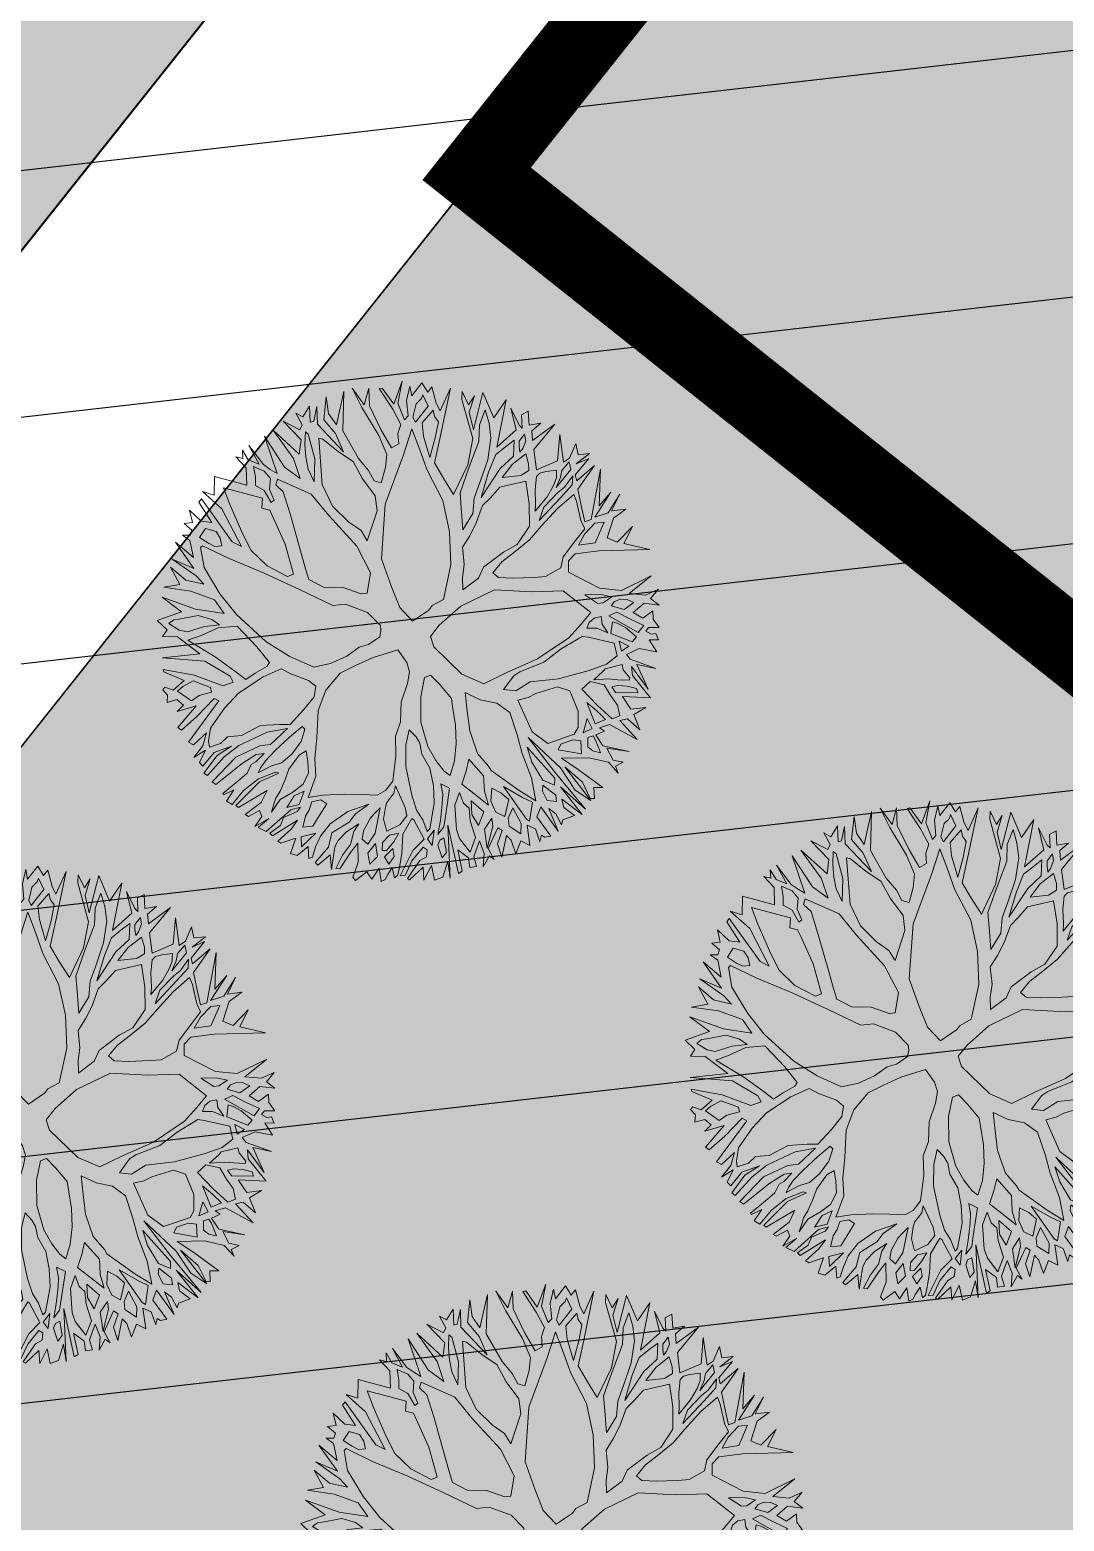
# Model space of a CAD drawing. Header units: metres. Extents: x -664657 to -643449, y -1076720 to -1062383.
# Drawn here: x -656106.82 to -656100.12, y -1069599.16 to -1069589.5 of the extents above; entities that cross this region are included whole.
import ezdxf

# ---------------------------------------------------------------- set-up
doc = ezdxf.new("R2010")
doc.units = ezdxf.units.M
doc.header["$LTSCALE"] = 0.1
doc.layers.get('0').update_dxf_attribs({"color": 8, "lineweight": 9})
for name, color, linetype in [('AA_THER_KOMUNIKACE', 201, 'Continuous'), ('AA_THER_srafy', 52, 'Continuous'), ('AA_THER_SRAFY KATASTR', 14, 'Continuous'), ('Vlastníci', 20, 'Continuous'), ('zeleň-šrafa', 63, 'Continuous')]:
    doc.layers.add(name, color=color, linetype=linetype)
doc.layers.add('AA_THER_STAFAZ', color=252, linetype='Continuous', lineweight=0)

# ---------------------------------------------------------------- blocks, each defined once
blk = doc.blocks.new('A$C0C461CEA')
for p, q in [((0.1909, 0.7948), (0.205, 0.8261)), ((0.205, 0.8261), (0.2475, 0.7785)), ((0.2475, 0.7785), (0.2831, 0.8185)), ((0.2831, 0.8185), (0.2728, 0.7662)), ((0.3025, 0.7347), (0.3349, 0.855)), ((0.3349, 0.855), (0.3322, 0.7055)), ((0.4478, 0.7319), (0.3814, 0.832)), ((0.3814, 0.832), (0.4728, 0.7447)), ((0.4827, 0.7766), (0.4635, 0.8454)), ((0.4635, 0.8454), (0.5034, 0.8122)), ((0.5034, 0.8122), (0.5408, 0.8486)), ((0.5408, 0.8486), (0.5229, 0.7746)), ((0.5229, 0.7746), (0.5518, 0.8295)), ((0.5518, 0.8295), (0.5504, 0.7329)), ((0.5715, 0.7163), (0.5915, 0.8197)), ((0.5915, 0.8197), (0.5994, 0.6895)), ((0.7321, 0.6194), (0.6233, 0.8242)), ((0.6233, 0.8242), (0.7212, 0.6907)), ((0.0625, 0.6063), (-0.0086, 0.7652)), ((-0.0086, 0.7652), (0.1012, 0.7057)), ((0.1012, 0.7057), (0.0942, 0.804)), ((0.0942, 0.804), (0.1945, 0.61)), ((0.2144, 0.7254), (0.134, 0.7876)), ((0.134, 0.7876), (0.2123, 0.7506)), ((0.231, 0.749), (0.1909, 0.7948)), ((0.2123, 0.7506), (0.231, 0.749)), ((0.2728, 0.7662), (0.3025, 0.7347)), ((0.4728, 0.7447), (0.4827, 0.7766)), ((0.49, 0.7113), (0.4913, 0.7617)), ((0.4913, 0.7617), (0.5191, 0.7392)), ((0.7212, 0.6907), (0.7246, 0.7724)), ((0.7246, 0.7724), (0.7385, 0.6381)), ((0.7734, 0.6912), (0.7622, 0.7895)), ((0.7622, 0.7895), (0.7798, 0.7081)), ((0.7816, 0.7099), (0.8256, 0.7548)), ((0.8256, 0.7548), (0.807, 0.6874)), ((-0.1076, 0.5794), (-0.1357, 0.6884)), ((-0.1357, 0.6884), (-0.031, 0.4794)), ((-0.0624, 0.6807), (-0.0837, 0.7099)), ((-0.0837, 0.7099), (-0.0246, 0.6811)), ((0.0857, 0.5729), (-0.0624, 0.6807)), ((-0.0246, 0.6811), (-0.0293, 0.7296)), ((-0.0293, 0.7296), (-0.001, 0.6561)), ((0.0489, 0.7094), (0.0997, 0.6739)), ((0.0706, 0.64), (0.0489, 0.7094)), ((0.1945, 0.61), (0.2144, 0.7254)), ((0.226, 0.6439), (0.2358, 0.6836)), ((0.2358, 0.6836), (0.2784, 0.6252)), ((0.2563, 0.7342), (0.2799, 0.7134)), ((0.2567, 0.6946), (0.2563, 0.7342)), ((0.2719, 0.6756), (0.2567, 0.6946)), ((0.2907, 0.6571), (0.2719, 0.6756)), ((0.2799, 0.7134), (0.2905, 0.6781)), ((0.2905, 0.6781), (0.2907, 0.6571)), ((0.3322, 0.7055), (0.3982, 0.6414)), ((0.3982, 0.6414), (0.4478, 0.7319)), ((0.4709, 0.6967), (0.4376, 0.6628)), ((0.4818, 0.6818), (0.4709, 0.6967)), ((0.4922, 0.6693), (0.4818, 0.6818)), ((0.5046, 0.682), (0.49, 0.7113)), ((0.5177, 0.6341), (0.5046, 0.682)), ((0.5191, 0.7392), (0.5177, 0.6341)), ((0.5445, 0.7226), (0.5676, 0.6892)), ((0.5469, 0.6596), (0.5445, 0.7226)), ((0.5504, 0.7329), (0.5715, 0.7163)), ((0.5676, 0.6892), (0.5624, 0.6094)), ((0.5994, 0.6895), (0.6563, 0.6415)), ((0.7385, 0.6381), (0.7734, 0.6912)), ((0.7798, 0.7081), (0.7816, 0.7099)), ((0.807, 0.6874), (0.8397, 0.5995)), ((1.0237, 0.6787), (0.847, 0.5299)), ((0.8882, 0.6125), (0.8974, 0.7111)), ((0.8974, 0.7111), (0.915, 0.6272)), ((0.915, 0.6272), (1.0237, 0.6787)), ((-0.2502, 0.5529), (-0.2509, 0.6267)), ((-0.2509, 0.6267), (-0.2045, 0.6103)), ((-0.2045, 0.6103), (-0.2048, 0.6415)), ((-0.2048, 0.6415), (-0.1432, 0.5959)), ((-0.001, 0.6561), (0.0625, 0.6063)), ((0.115, 0.5798), (0.0706, 0.64)), ((0.0997, 0.6739), (0.1481, 0.6263)), ((0.1481, 0.6263), (0.1976, 0.5404)), ((0.2116, 0.5808), (0.226, 0.6439)), ((0.2784, 0.6252), (0.2666, 0.5435)), ((0.2979, 0.5942), (0.3158, 0.6676)), ((0.3158, 0.6676), (0.3538, 0.6409)), ((0.3538, 0.6409), (0.3733, 0.6177)), ((0.3733, 0.6177), (0.3586, 0.578)), ((0.4193, 0.6392), (0.4171, 0.6182)), ((0.4171, 0.6182), (0.4494, 0.5681)), ((0.4376, 0.6628), (0.4193, 0.6392)), ((0.5033, 0.634), (0.4922, 0.6693)), ((0.5123, 0.5753), (0.5033, 0.634)), ((0.5295, 0.531), (0.5388, 0.6217)), ((0.5388, 0.6217), (0.5469, 0.6596)), ((0.5624, 0.6094), (0.5511, 0.4706)), ((0.5997, 0.6601), (0.5814, 0.5634)), ((0.6292, 0.6436), (0.5997, 0.6601)), ((0.6988, 0.5873), (0.6292, 0.6436)), ((0.6563, 0.6415), (0.7155, 0.5941)), ((0.7155, 0.5941), (0.7321, 0.6194)), ((0.7555, 0.6173), (0.7496, 0.55)), ((0.7846, 0.6469), (0.7555, 0.6173)), ((0.8108, 0.5488), (0.7846, 0.6469)), ((0.8397, 0.5995), (0.8882, 0.6125)), ((-0.2914, 0.4726), (-0.326, 0.5773)), ((-0.326, 0.5773), (-0.279, 0.4878)), ((-0.2559, 0.5216), (-0.2841, 0.5819)), ((-0.2841, 0.5819), (-0.2502, 0.5529)), ((-0.2145, 0.5868), (-0.1639, 0.5621)), ((-0.2083, 0.5701), (-0.2145, 0.5868)), ((-0.2122, 0.5364), (-0.2083, 0.5701)), ((-0.1639, 0.5621), (-0.163, 0.4697)), ((-0.1432, 0.5959), (-0.1076, 0.5794)), ((-0.1345, 0.5624), (-0.1379, 0.4867)), ((-0.1115, 0.544), (-0.1345, 0.5624)), ((-0.0838, 0.5359), (-0.1115, 0.544)), ((0.1413, 0.4667), (0.0857, 0.5729)), ((0.154, 0.4584), (0.115, 0.5798)), ((0.1976, 0.5404), (0.234, 0.4382)), ((0.2358, 0.4988), (0.2116, 0.5808)), ((0.2666, 0.5435), (0.2807, 0.3882)), ((0.2986, 0.5186), (0.2979, 0.5942)), ((0.3586, 0.578), (0.2986, 0.5186)), ((0.3923, 0.5717), (0.3176, 0.4768)), ((0.4686, 0.501), (0.3923, 0.5717)), ((0.4494, 0.5681), (0.4918, 0.5181)), ((0.5107, 0.4913), (0.5123, 0.5753)), ((0.5814, 0.5634), (0.5741, 0.4559)), ((0.735, 0.5691), (0.6988, 0.5873)), ((0.7356, 0.5019), (0.735, 0.5691)), ((0.7496, 0.55), (0.7585, 0.4937)), ((0.7585, 0.4937), (0.8108, 0.5488)), ((1.0385, 0.4544), (1.1026, 0.5894)), ((1.1026, 0.5894), (1.0744, 0.4649)), ((1.137, 0.5058), (1.1659, 0.5624)), ((1.1659, 0.5624), (1.164, 0.5078)), ((-0.3858, 0.4867), (-0.3775, 0.497)), ((-0.2804, 0.4517), (-0.3858, 0.4867)), ((-0.3775, 0.497), (-0.2914, 0.4726)), ((-0.279, 0.4878), (-0.209, 0.4482)), ((-0.2074, 0.4717), (-0.2559, 0.5216)), ((-0.1865, 0.4803), (-0.2122, 0.5364)), ((-0.163, 0.4697), (-0.1865, 0.4803)), ((-0.1379, 0.4867), (-0.0955, 0.4433)), ((-0.0496, 0.4708), (-0.0838, 0.5359)), ((-0.031, 0.4794), (0.0185, 0.379)), ((0.2807, 0.3882), (0.2358, 0.4988)), ((0.3176, 0.4768), (0.314, 0.4137)), ((0.5324, 0.4219), (0.4686, 0.501)), ((0.4918, 0.5181), (0.5107, 0.4913)), ((0.5511, 0.4706), (0.5295, 0.531)), ((0.7383, 0.4095), (0.7356, 0.5019)), ((0.847, 0.5299), (0.7715, 0.4536)), ((1.0744, 0.4649), (1.137, 0.5058)), ((1.1542, 0.4723), (1.1422, 0.4092)), ((1.2126, 0.5083), (1.1542, 0.4723)), ((1.164, 0.5078), (1.2126, 0.5083)), ((-0.3936, 0.3708), (-0.4822, 0.412)), ((-0.4822, 0.412), (-0.3938, 0.3876)), ((-0.3938, 0.3876), (-0.4239, 0.4587)), ((-0.4239, 0.4587), (-0.3723, 0.3986)), ((-0.2087, 0.4212), (-0.2804, 0.4517)), ((-0.209, 0.4482), (-0.2074, 0.4717)), ((-0.1939, 0.3812), (-0.2087, 0.4212)), ((-0.1566, 0.4361), (-0.1135, 0.3214)), ((-0.0806, 0.3907), (-0.1566, 0.4361)), ((-0.0955, 0.4433), (-0.0133, 0.3853)), ((-0.0133, 0.3853), (-0.0496, 0.4708)), ((0.1745, 0.3218), (0.1413, 0.4667)), ((0.1929, 0.3453), (0.154, 0.4584)), ((0.234, 0.4382), (0.2581, 0.367)), ((0.314, 0.4137), (0.3085, 0.3633)), ((0.5399, 0.3235), (0.5324, 0.4219)), ((0.5741, 0.4559), (0.5707, 0.3742)), ((0.7598, 0.3635), (0.7383, 0.4095)), ((0.7715, 0.4536), (0.7677, 0.4098)), ((0.7677, 0.4098), (0.7999, 0.3699)), ((0.955, 0.4008), (1.0385, 0.4544)), ((1.0599, 0.421), (1.0457, 0.3957)), ((1.0849, 0.438), (1.0599, 0.421)), ((1.1166, 0.4468), (1.0849, 0.438)), ((1.1021, 0.3938), (1.1166, 0.4468)), ((1.1422, 0.4092), (1.1925, 0.4157)), ((1.1925, 0.4157), (1.2064, 0.4704)), ((1.2064, 0.4704), (1.2319, 0.4413)), ((1.2319, 0.4413), (1.2764, 0.4291)), ((1.2764, 0.4291), (1.2389, 0.3993)), ((-0.4361, 0.2384), (-0.5029, 0.3764)), ((-0.5029, 0.3764), (-0.3965, 0.2346)), ((-0.2563, 0.32), (-0.3936, 0.3708)), ((-0.3723, 0.3986), (-0.265, 0.3469)), ((-0.265, 0.3469), (-0.1764, 0.3123)), ((-0.1618, 0.3461), (-0.1939, 0.3812)), ((-0.1764, 0.3123), (-0.1618, 0.3461)), ((0.0124, 0.3328), (-0.0806, 0.3907)), ((0.0185, 0.379), (0.0962, 0.3486)), ((0.0962, 0.3486), (0.1745, 0.3218)), ((0.2396, 0.2954), (0.1929, 0.3453)), ((0.2581, 0.367), (0.2965, 0.3085)), ((0.3085, 0.3633), (0.3345, 0.2855)), ((0.5707, 0.3742), (0.5505, 0.2834)), ((0.7311, 0.2894), (0.7598, 0.3635)), ((0.7999, 0.3699), (0.955, 0.4008)), ((0.9429, 0.3545), (0.9221, 0.3356)), ((0.9221, 0.3356), (0.9916, 0.3423)), ((0.9828, 0.3842), (0.9429, 0.3545)), ((1.0222, 0.4038), (0.9828, 0.3842)), ((0.9916, 0.3423), (1.0083, 0.3593)), ((1.0083, 0.3593), (1.0222, 0.4038)), ((1.0457, 0.3957), (1.046, 0.3705)), ((1.046, 0.3705), (1.1021, 0.3938)), ((1.0838, 0.3642), (1.065, 0.3286)), ((1.065, 0.3286), (1.2159, 0.3529)), ((1.1509, 0.3775), (1.0838, 0.3642)), ((1.2156, 0.3931), (1.1509, 0.3775)), ((1.2159, 0.3529), (1.2156, 0.3931)), ((1.2389, 0.3993), (1.2391, 0.3783)), ((1.2391, 0.3783), (1.2661, 0.3828)), ((1.2661, 0.3828), (1.2809, 0.398)), ((1.3081, 0.3832), (1.2747, 0.3577)), ((1.2747, 0.3577), (1.3361, 0.3355)), ((1.2809, 0.398), (1.3081, 0.3832)), ((-0.4948, 0.221), (-0.5502, 0.3087)), ((-0.5502, 0.3087), (-0.4951, 0.2564)), ((-0.1737, 0.2746), (-0.2563, 0.32)), ((-0.142, 0.2245), (-0.1737, 0.2746)), ((-0.1135, 0.3214), (-0.0399, 0.0946)), ((0.154, 0.2694), (0.0124, 0.3328)), ((0.3075, 0.2222), (0.2396, 0.2954)), ((0.2965, 0.3085), (0.3075, 0.2222)), ((0.3345, 0.2855), (0.3477, 0.2208)), ((0.513, 0.2579), (0.5399, 0.3235)), ((0.5505, 0.2834), (0.5344, 0.2185)), ((0.6936, 0.2554), (0.7311, 0.2894)), ((0.8343, 0.2886), (0.726, 0.1969)), ((0.9921, 0.2901), (0.8343, 0.2886)), ((0.9904, 0.2187), (0.9921, 0.2901)), ((1.0192, 0.2796), (1.0135, 0.2501)), ((1.04, 0.305), (1.0192, 0.2796)), ((1.0654, 0.28), (1.04, 0.305)), ((1.11, 0.2661), (1.0654, 0.28)), ((1.1154, 0.3267), (1.0945, 0.3181)), ((1.0945, 0.3181), (1.1225, 0.2722)), ((1.1573, 0.3337), (1.1154, 0.3267)), ((1.1225, 0.2722), (1.2206, 0.3026)), ((1.2227, 0.332), (1.1573, 0.3337)), ((1.2209, 0.2774), (1.173, 0.2685)), ((1.2086, 0.2394), (1.2209, 0.2774)), ((1.2206, 0.3026), (1.2227, 0.332)), ((1.2651, 0.2988), (1.2362, 0.2421)), ((1.2633, 0.2358), (1.3787, 0.2747)), ((1.3361, 0.3355), (1.2651, 0.2988)), ((1.3787, 0.2747), (1.3011, 0.2361)), ((-0.5765, 0.1716), (-0.5831, 0.2286)), ((-0.5831, 0.2286), (-0.5363, 0.1744)), ((-0.5263, 0.1871), (-0.5562, 0.2474)), ((-0.5562, 0.2474), (-0.5053, 0.1873)), ((-0.4951, 0.2564), (-0.4361, 0.2384)), ((-0.4148, 0.205), (-0.4948, 0.221)), ((-0.3346, 0.1632), (-0.4148, 0.205)), ((-0.3965, 0.2346), (-0.2634, 0.1813)), ((-0.1137, 0.1593), (-0.142, 0.2245)), ((0.2659, 0.178), (0.154, 0.2694)), ((0.3477, 0.2208), (0.3543, 0.1597)), ((0.4846, 0.1484), (0.513, 0.2579)), ((0.5344, 0.2185), (0.5332, 0.1548)), ((0.6186, 0.1917), (0.6936, 0.2554)), ((0.9852, 0.1382), (0.9904, 0.2187)), ((1.0135, 0.2501), (1.0222, 0.2232)), ((1.0222, 0.2232), (1.0573, 0.2506)), ((1.1606, 0.2474), (1.0537, 0.1959)), ((1.0573, 0.2506), (1.11, 0.2661)), ((1.2071, 0.21), (1.1606, 0.2474)), ((1.173, 0.2685), (1.2086, 0.2394)), ((1.1927, 0.1511), (1.2071, 0.21)), ((1.2362, 0.2421), (1.2633, 0.2358)), ((1.4109, 0.1802), (1.2887, 0.2132)), ((1.2887, 0.2132), (1.3166, 0.1841)), ((1.3011, 0.2361), (1.4109, 0.1802)), ((-0.6119, 0.1653), (-0.5765, 0.1716)), ((-0.557, 0.1424), (-0.6119, 0.1653)), ((-0.5508, 0.1173), (-0.557, 0.1424)), ((-0.5363, 0.1744), (-0.5263, 0.1871)), ((-0.5053, 0.1873), (-0.3346, 0.1632)), ((-0.4437, 0.1495), (-0.4604, 0.141)), ((-0.4604, 0.141), (-0.3179, -0.0131)), ((-0.3531, 0.1486), (-0.4437, 0.1495)), ((-0.2733, 0.1554), (-0.3531, 0.1486)), ((-0.1914, 0.1208), (-0.2733, 0.1554)), ((-0.2634, 0.1813), (-0.1936, 0.167)), ((-0.1936, 0.167), (-0.1454, 0.1464)), ((-0.1454, 0.1464), (-0.1137, 0.1593)), ((0.3636, 0.065), (0.2659, 0.178)), ((0.3543, 0.1597), (0.4095, 0.1032)), ((0.4978, 0.0957), (0.4846, 0.1484)), ((0.5332, 0.1548), (0.5668, 0.1534)), ((0.5668, 0.1534), (0.6186, 0.1917)), ((0.726, 0.1969), (0.5883, 0.099)), ((0.934, -0.0237), (0.9852, 0.1382)), ((1.0286, 0.1813), (0.99, 0.0777)), ((1.0537, 0.1959), (1.0286, 0.1813)), ((1.1496, 0.081), (1.1927, 0.1511)), ((1.2493, 0.1936), (1.2013, 0.1319)), ((1.268, 0.1788), (1.2493, 0.1936)), ((1.3143, 0.169), (1.268, 0.1788)), ((1.2769, 0.1285), (1.3187, 0.1583)), ((1.305, 0.0765), (1.3843, 0.1379)), ((1.3187, 0.1583), (1.3143, 0.169)), ((1.3166, 0.1841), (1.4429, 0.1553)), ((1.3674, 0.1486), (1.3273, 0.1314)), ((1.4429, 0.1553), (1.3404, 0.0811)), ((1.3843, 0.1379), (1.3674, 0.1486)), ((-0.6346, 0.1014), (-0.5508, 0.1173)), ((-0.5187, 0.0858), (-0.6346, 0.1014)), ((-0.5089, 0.1261), (-0.5257, 0.1259)), ((-0.5257, 0.1259), (-0.4916, 0.08)), ((-0.4845, 0.0297), (-0.5187, 0.0858)), ((-0.4158, 0.0574), (-0.5089, 0.1261)), ((-0.4916, 0.08), (-0.4534, 0.0384)), ((-0.0987, 0.0965), (-0.1914, 0.1208)), ((-0.0496, 0.0483), (-0.0987, 0.0965)), ((-0.0399, 0.0946), (0.1007, -0.1098)), ((0.4095, 0.1032), (0.4394, 0.0531)), ((0.4758, 0.0097), (0.4978, 0.0957)), ((0.5883, 0.099), (0.5142, -0.053)), ((0.99, 0.0777), (0.9657, -0.0174)), ((1.0643, -0.035), (1.1496, 0.081)), ((1.2421, 0.0717), (1.1836, 0.0436)), ((1.2014, 0.1175), (1.1918, 0.0604)), ((1.1918, 0.0604), (1.2418, 0.1053)), ((1.2013, 0.1319), (1.2014, 0.1175)), ((1.2418, 0.1053), (1.2769, 0.1285)), ((1.2969, 0.0513), (1.2421, 0.0717)), ((1.2939, 0.1076), (1.2755, 0.0865)), ((1.2755, 0.0865), (1.305, 0.0765)), ((1.3273, 0.1314), (1.2939, 0.1076)), ((1.3404, 0.0811), (1.406, 0.0607)), ((1.406, 0.0607), (1.4535, 0.1092)), ((1.4535, 0.1092), (1.4313, 0.0502)), ((-0.4926, -0.0022), (-0.6442, 0.0407)), ((-0.6442, 0.0407), (-0.4845, 0.0297)), ((-0.4534, 0.0384), (-0.411, 0.0028)), ((-0.3538, -0.026), (-0.4158, 0.0574)), ((-0.411, 0.0028), (-0.3538, -0.026)), ((-0.0003, -0.0856), (-0.0496, 0.0483)), ((0.4347, -0.079), (0.3636, 0.065)), ((0.4394, 0.0531), (0.4758, 0.0097)), ((1.1836, 0.0436), (1.1756, -0.0069)), ((1.3474, 0.0368), (1.2969, 0.0513)), ((1.3855, 0.0059), (1.3474, 0.0368)), ((1.3667, -0.0261), (1.3855, 0.0059)), ((1.4208, 0.0165), (1.3983, -0.0108)), ((1.4947, 0.013), (1.4208, 0.0165)), ((1.4313, 0.0502), (1.4947, 0.013)), ((-0.5084, -0.1007), (-0.6588, -0.0038)), ((-0.6588, -0.0038), (-0.5005, -0.0569)), ((-0.5005, -0.0569), (-0.4123, -0.0536)), ((-0.4123, -0.0536), (-0.4926, -0.0022)), ((-0.3179, -0.0131), (-0.2208, -0.0601)), ((-0.2208, -0.0601), (-0.1181, -0.0717)), ((-0.1181, -0.0717), (-0.0509, -0.0669)), ((-0.0509, -0.0669), (-0.0003, -0.0856)), ((0.5142, -0.053), (0.4921, -0.1816)), ((0.8639, -0.1588), (0.934, -0.0237)), ((0.9657, -0.0174), (0.9079, -0.1187)), ((0.9728, -0.1265), (1.0643, -0.035)), ((1.0838, -0.0666), (1.0258, -0.1512)), ((1.1382, -0.0469), (1.0838, -0.0666)), ((1.2245, -0.0947), (1.1382, -0.0469)), ((1.1756, -0.0069), (1.2766, -0.0203)), ((1.2306, -0.04), (1.3211, -0.0913)), ((1.2894, -0.0412), (1.2306, -0.04)), ((1.2766, -0.0203), (1.3667, -0.0261)), ((1.3459, -0.0473), (1.2894, -0.0412)), ((1.3211, -0.0913), (1.3459, -0.0473)), ((1.3735, -0.053), (1.3463, -0.0935)), ((1.5137, -0.0288), (1.3735, -0.053)), ((1.3983, -0.0108), (1.5137, -0.0288)), ((-0.6718, -0.1443), (-0.6973, -0.1152)), ((-0.6973, -0.1152), (-0.6491, -0.1339)), ((-0.5989, -0.1184), (-0.6875, -0.0815)), ((-0.6875, -0.0815), (-0.5822, -0.1081)), ((-0.6491, -0.1339), (-0.5989, -0.1184)), ((-0.561, -0.1289), (-0.6113, -0.142)), ((-0.5822, -0.1081), (-0.5444, -0.1053)), ((-0.5189, -0.1369), (-0.561, -0.1289)), ((-0.5444, -0.1053), (-0.5084, -0.1007)), ((-0.3298, -0.078), (-0.4915, -0.1198)), ((-0.4915, -0.1198), (-0.481, -0.1449)), ((-0.2078, -0.1044), (-0.3298, -0.078)), ((-0.0227, -0.1338), (-0.2078, -0.1044)), ((0.1015, -0.1896), (-0.0227, -0.1338)), ((0.1007, -0.1098), (0.2148, -0.1801)), ((0.4118, -0.132), (0.4347, -0.079)), ((0.412, -0.1572), (0.4118, -0.132)), ((0.9079, -0.1187), (0.8974, -0.1501)), ((0.9465, -0.1982), (0.9728, -0.1265)), ((1.2713, -0.153), (1.2245, -0.0947)), ((1.3237, -0.1165), (1.2773, -0.0959)), ((1.2773, -0.0959), (1.3031, -0.1569)), ((1.3031, -0.1569), (1.3237, -0.1165)), ((1.3463, -0.0935), (1.3739, -0.0908)), ((1.3739, -0.0908), (1.3533, -0.1288)), ((1.3533, -0.1288), (1.4098, -0.1475)), ((1.4098, -0.1475), (1.5185, -0.0936)), ((1.5185, -0.0936), (1.4308, -0.1449)), ((-0.7011, -0.1572), (-0.6718, -0.1443)), ((-0.6338, -0.1674), (-0.7011, -0.1572)), ((-0.5828, -0.2275), (-0.6338, -0.1674)), ((-0.6113, -0.142), (-0.5749, -0.1752)), ((-0.5749, -0.1752), (-0.5518, -0.2044)), ((-0.5518, -0.2044), (-0.5057, -0.1973)), ((-0.4909, -0.1786), (-0.5189, -0.1369)), ((-0.5057, -0.1973), (-0.4485, -0.2202)), ((-0.4444, -0.2033), (-0.4909, -0.1786)), ((-0.481, -0.1449), (-0.4348, -0.1486)), ((-0.4348, -0.1486), (-0.3496, -0.2066)), ((0.1467, -0.2708), (0.1015, -0.1896)), ((0.2148, -0.1801), (0.3017, -0.2297)), ((0.3858, -0.2414), (0.412, -0.1572)), ((0.4921, -0.1816), (0.4927, -0.2464)), ((0.8145, -0.2625), (0.8639, -0.1588)), ((0.8974, -0.1501), (0.9006, -0.228)), ((0.9006, -0.228), (0.9465, -0.1982)), ((1.0094, -0.1868), (0.9803, -0.2249)), ((1.0258, -0.1512), (1.0094, -0.1868)), ((1.2078, -0.294), (1.2758, -0.1866)), ((1.2758, -0.1866), (1.2713, -0.153)), ((1.3179, -0.1922), (1.2869, -0.2117)), ((1.3561, -0.2362), (1.3179, -0.1922)), ((1.3468, -0.1397), (1.3326, -0.1608)), ((1.3326, -0.1608), (1.3599, -0.1942)), ((1.3678, -0.1479), (1.3468, -0.1397)), ((1.3599, -0.1942), (1.3893, -0.1939)), ((1.3998, -0.1662), (1.3678, -0.1479)), ((1.3893, -0.1939), (1.4209, -0.1786)), ((1.4757, -0.1906), (1.3938, -0.2292)), ((1.4209, -0.1786), (1.3998, -0.1662)), ((1.4308, -0.1449), (1.4857, -0.1695)), ((1.5406, -0.2008), (1.4757, -0.1906)), ((1.4857, -0.1695), (1.5275, -0.1481)), ((1.5275, -0.1481), (1.511, -0.1843)), ((1.511, -0.1843), (1.5406, -0.2008)), ((-0.7209, -0.2876), (-0.5828, -0.2275)), ((-0.4904, -0.229), (-0.6577, -0.302)), ((-0.4648, -0.2665), (-0.4904, -0.229)), ((-0.4314, -0.2512), (-0.4648, -0.2665)), ((-0.4485, -0.2202), (-0.4444, -0.2033)), ((-0.4018, -0.2659), (-0.4314, -0.2512)), ((-0.2812, -0.3278), (-0.4018, -0.2659)), ((-0.3496, -0.2066), (-0.1997, -0.3144)), ((0.3017, -0.2297), (0.3858, -0.2414)), ((0.4927, -0.2464), (0.5332, -0.2736)), ((0.7097, -0.2905), (0.8145, -0.2625)), ((0.9803, -0.2249), (1.1197, -0.2973)), ((1.2869, -0.2117), (1.2555, -0.26)), ((1.2555, -0.26), (1.2624, -0.2875)), ((1.2624, -0.2875), (1.3561, -0.2362)), ((1.3938, -0.2292), (1.298, -0.3082)), ((-0.6698, -0.3543), (-0.7209, -0.2876)), ((-0.6577, -0.302), (-0.5883, -0.3434)), ((-0.167, -0.4107), (-0.2812, -0.3278)), ((-0.1997, -0.3144), (-0.1405, -0.3576)), ((-0.0246, -0.3715), (0.0463, -0.318)), ((0.0463, -0.318), (0.1277, -0.2902)), ((0.1277, -0.2902), (0.1467, -0.2708)), ((0.5332, -0.2736), (0.7097, -0.2905)), ((0.7733, -0.3469), (0.8463, -0.3294)), ((0.8463, -0.3294), (0.9138, -0.2951)), ((0.9138, -0.2951), (0.987, -0.292)), ((0.987, -0.292), (1.0758, -0.3499)), ((1.1197, -0.2973), (1.2078, -0.294)), ((1.3218, -0.3457), (1.1218, -0.3285)), ((1.1218, -0.3285), (1.3137, -0.377)), ((1.298, -0.3082), (1.3885, -0.3007)), ((1.4393, -0.3338), (1.3342, -0.3288)), ((1.3342, -0.3288), (1.5213, -0.375)), ((1.3885, -0.3007), (1.5271, -0.2951)), ((1.5128, -0.3691), (1.4393, -0.3338)), ((1.5271, -0.2951), (1.4955, -0.3206)), ((1.4955, -0.3206), (1.5277, -0.3581)), ((-0.7224, -0.3741), (-0.6698, -0.3543)), ((-0.6047, -0.3813), (-0.7224, -0.3741)), ((-0.7051, -0.4219), (-0.7053, -0.4033)), ((-0.7053, -0.4033), (-0.4755, -0.4683)), ((-0.4293, -0.4594), (-0.6047, -0.3813)), ((-0.5883, -0.3434), (-0.4592, -0.4111)), ((-0.1405, -0.3576), (-0.0982, -0.3866)), ((-0.0982, -0.3866), (-0.0246, -0.3715)), ((0.1015, -0.3702), (0.0598, -0.4102)), ((0.2019, -0.3375), (0.1015, -0.3702)), ((0.2837, -0.3475), (0.2019, -0.3375)), ((0.3006, -0.3641), (0.2837, -0.3475)), ((0.2954, -0.4482), (0.3135, -0.3892)), ((0.3135, -0.3892), (0.3006, -0.3641)), ((0.4142, -0.3858), (0.348, -0.4812)), ((0.4816, -0.4043), (0.4142, -0.3858)), ((0.5179, -0.4292), (0.4816, -0.4043)), ((0.6014, -0.3822), (0.5867, -0.4075)), ((0.6603, -0.39), (0.6014, -0.3822)), ((0.7403, -0.406), (0.6603, -0.39)), ((0.8327, -0.4069), (0.7733, -0.3469)), ((1.0758, -0.3499), (1.1459, -0.4021)), ((1.1455, -0.3661), (1.3307, -0.3979)), ((1.2047, -0.4057), (1.1455, -0.3661)), ((1.1459, -0.4021), (1.2473, -0.4617)), ((1.3137, -0.377), (1.5259, -0.4212)), ((1.4355, -0.3824), (1.3218, -0.3457)), ((1.3307, -0.3979), (1.3495, -0.4229)), ((1.5213, -0.375), (1.4355, -0.3824)), ((1.5277, -0.3581), (1.5128, -0.3691)), ((-0.6016, -0.4569), (-0.7051, -0.4219)), ((-0.6433, -0.4825), (-0.6016, -0.4569)), ((-0.4755, -0.4683), (-0.4293, -0.4594)), ((-0.4592, -0.4111), (-0.3833, -0.4464)), ((-0.3833, -0.4464), (-0.2842, -0.4556)), ((-0.2842, -0.4556), (-0.1817, -0.436)), ((-0.0994, -0.4478), (-0.2736, -0.4891)), ((-0.1817, -0.436), (-0.167, -0.4107)), ((0.0598, -0.4102), (-0.0994, -0.4478)), ((0.2706, -0.4838), (0.2954, -0.4482)), ((0.5435, -0.4769), (0.5179, -0.4292)), ((0.5867, -0.4075), (0.6277, -0.4869)), ((0.7675, -0.431), (0.7403, -0.406)), ((0.8311, -0.4891), (0.7675, -0.431)), ((0.8963, -0.4693), (0.8327, -0.4069)), ((0.9875, -0.5272), (0.8963, -0.4693)), ((1.2933, -0.4384), (1.2047, -0.4057)), ((1.2473, -0.4617), (1.3278, -0.5305)), ((1.3495, -0.4229), (1.2933, -0.4384)), ((1.3078, -0.4551), (1.3816, -0.4544)), ((1.323, -0.4777), (1.3078, -0.4551)), ((1.5259, -0.4212), (1.3746, -0.4124)), ((1.3746, -0.4124), (1.5304, -0.4487)), ((1.3816, -0.4544), (1.4028, -0.4752)), ((1.5304, -0.4487), (1.4152, -0.4516)), ((1.4152, -0.4516), (1.4449, -0.4766)), ((-0.6707, -0.5122), (-0.7148, -0.4766)), ((-0.7148, -0.4766), (-0.6433, -0.4825)), ((-0.6974, -0.5394), (-0.6707, -0.5122)), ((-0.5618, -0.4775), (-0.6078, -0.4966)), ((-0.6078, -0.4966), (-0.6031, -0.5451)), ((-0.4394, -0.5369), (-0.5693, -0.5658)), ((-0.5281, -0.4898), (-0.5618, -0.4775)), ((-0.5546, -0.5404), (-0.5234, -0.5335)), ((-0.5002, -0.5123), (-0.5281, -0.4898)), ((-0.5234, -0.5335), (-0.5002, -0.5123)), ((-0.2736, -0.4891), (-0.4394, -0.5369)), ((0.252, -0.5512), (0.2706, -0.4838)), ((0.348, -0.4812), (0.3091, -0.559)), ((0.5738, -0.5607), (0.5435, -0.4769)), ((0.6277, -0.4869), (0.6999, -0.5762)), ((0.8845, -0.5516), (0.8311, -0.4891)), ((1.0632, -0.5415), (0.9875, -0.5272)), ((1.3278, -0.5305), (1.2397, -0.5416)), ((1.3671, -0.4983), (1.323, -0.4777)), ((1.492, -0.5751), (1.3614, -0.5386)), ((1.3614, -0.5386), (1.3763, -0.5846)), ((1.4028, -0.4752), (1.3671, -0.4983)), ((1.4345, -0.5211), (1.3949, -0.5215)), ((1.3949, -0.5215), (1.492, -0.5751)), ((1.4851, -0.5434), (1.4345, -0.5211)), ((1.4449, -0.4766), (1.5054, -0.4742)), ((1.5054, -0.4742), (1.4765, -0.5225)), ((1.4765, -0.5225), (1.4851, -0.5434)), ((-0.6512, -0.5414), (-0.6974, -0.5394)), ((-0.6699, -0.5854), (-0.6426, -0.5641)), ((-0.628, -0.5832), (-0.6699, -0.5854)), ((-0.6426, -0.5641), (-0.6512, -0.5414)), ((-0.5687, -0.633), (-0.628, -0.5832)), ((-0.6031, -0.5451), (-0.5546, -0.5404)), ((-0.5693, -0.5658), (-0.571, -0.5784)), ((-0.571, -0.5784), (-0.5032, -0.6384)), ((0.2149, -0.623), (0.252, -0.5512)), ((0.3091, -0.559), (0.2762, -0.629)), ((0.6267, -0.6316), (0.5738, -0.5607)), ((0.6999, -0.5762), (0.793, -0.6425)), ((0.9272, -0.6184), (0.8845, -0.5516)), ((0.9729, -0.5718), (1.0721, -0.5894)), ((0.9968, -0.6219), (0.9729, -0.5718)), ((1.0843, -0.5497), (1.0632, -0.5415)), ((1.0721, -0.5894), (1.1188, -0.6418)), ((1.2397, -0.5416), (1.0843, -0.5497)), ((1.1353, -0.6098), (1.1814, -0.6009)), ((1.271, -0.5563), (1.1727, -0.5716)), ((1.1727, -0.5716), (1.3455, -0.6227)), ((1.1814, -0.6009), (1.2277, -0.6029)), ((1.2277, -0.6029), (1.262, -0.674)), ((1.3195, -0.545), (1.271, -0.5563)), ((1.3622, -0.6202), (1.3195, -0.545)), ((1.3763, -0.5846), (1.4798, -0.613)), ((-0.5365, -0.6705), (-0.6755, -0.6298)), ((-0.6755, -0.6298), (-0.5687, -0.633)), ((-0.6394, -0.6985), (-0.5365, -0.6705)), ((-0.5032, -0.6384), (-0.3725, -0.6875)), ((0.1651, -0.6823), (0.2149, -0.623)), ((0.2762, -0.629), (0.273, -0.7298)), ((0.6483, -0.6967), (0.6267, -0.6316)), ((0.6795, -0.6352), (0.7095, -0.698)), ((0.7234, -0.6414), (0.6795, -0.6352)), ((0.7553, -0.6537), (0.7234, -0.6414)), ((0.7934, -0.6869), (0.7553, -0.6537)), ((0.793, -0.6425), (0.8605, -0.6695)), ((0.8605, -0.6695), (0.9194, -0.6833)), ((0.953, -0.683), (0.9272, -0.6184)), ((1.0184, -0.6805), (0.9968, -0.6219)), ((1.1188, -0.6418), (1.1714, -0.679)), ((1.1694, -0.6581), (1.1353, -0.6098)), ((1.2176, -0.6828), (1.1694, -0.6581)), ((1.3392, -0.6522), (1.2656, -0.6211)), ((1.2656, -0.6211), (1.2787, -0.6696)), ((1.2787, -0.6696), (1.3042, -0.6964)), ((1.3671, -0.6897), (1.3392, -0.6522)), ((1.3455, -0.6227), (1.3622, -0.6202)), ((1.4043, -0.6306), (1.3642, -0.6412)), ((1.3642, -0.6412), (1.4321, -0.7059)), ((1.4569, -0.6637), (1.4043, -0.6306)), ((1.4608, -0.6342), (1.444, -0.6362)), ((1.444, -0.6362), (1.4569, -0.6637)), ((1.4798, -0.613), (1.4608, -0.6342)), ((-0.5069, -0.6912), (-0.6394, -0.6985)), ((-0.5398, -0.7671), (-0.6223, -0.7319)), ((-0.6223, -0.7319), (-0.5317, -0.7353)), ((-0.5317, -0.7353), (-0.4564, -0.6991)), ((-0.4564, -0.6991), (-0.5069, -0.6912)), ((-0.374, -0.7235), (-0.4834, -0.76)), ((-0.3023, -0.7456), (-0.374, -0.7235)), ((-0.3725, -0.6875), (-0.2564, -0.714)), ((-0.2564, -0.714), (-0.0757, -0.7266)), ((-0.0757, -0.7266), (0.0478, -0.7128)), ((0.0478, -0.7128), (0.1651, -0.6823)), ((0.273, -0.7298), (0.3033, -0.8237)), ((0.706, -0.7652), (0.6483, -0.6967)), ((0.7095, -0.698), (0.7709, -0.7754)), ((0.8609, -0.7133), (0.7934, -0.6869)), ((0.9226, -0.7655), (0.8609, -0.7133)), ((0.9194, -0.6833), (0.953, -0.683)), ((0.9433, -0.7377), (0.9871, -0.7289)), ((0.979, -0.7691), (0.9433, -0.7377)), ((0.9871, -0.7289), (1.0255, -0.7957)), ((1.0874, -0.6799), (1.0184, -0.6805)), ((1.0331, -0.7158), (1.0529, -0.7744)), ((1.0778, -0.743), (1.0331, -0.7158)), ((1.1714, -0.679), (1.0874, -0.6799)), ((1.0985, -0.7134), (1.1742, -0.7168)), ((1.1386, -0.7592), (1.0985, -0.7134)), ((1.1742, -0.7168), (1.1934, -0.7796)), ((1.262, -0.674), (1.2176, -0.6828)), ((1.2204, -0.7164), (1.2251, -0.7751)), ((1.2458, -0.7413), (1.2204, -0.7164)), ((1.2691, -0.7915), (1.2458, -0.7413)), ((1.2919, -0.7301), (1.2685, -0.7327)), ((1.2685, -0.7327), (1.2929, -0.8333)), ((1.3135, -0.7911), (1.2919, -0.7301)), ((1.3042, -0.6964), (1.3671, -0.6897)), ((1.3508, -0.7403), (1.3214, -0.7364)), ((1.3214, -0.7364), (1.366, -0.826)), ((1.4058, -0.7752), (1.3508, -0.7403)), ((1.4321, -0.7059), (1.386, -0.7148)), ((1.386, -0.7148), (1.4058, -0.7752)), ((-0.4834, -0.76), (-0.5896, -0.8222)), ((-0.5896, -0.8222), (-0.5398, -0.7671)), ((-0.4157, -0.8097), (-0.3023, -0.7456)), ((-0.3294, -0.8005), (-0.388, -0.8245)), ((-0.335, -0.8467), (-0.2874, -0.7983)), ((-0.2874, -0.7983), (-0.3294, -0.8005)), ((-0.2207, -0.7532), (-0.2831, -0.8126)), ((-0.0921, -0.7712), (-0.2207, -0.7532)), ((-0.0037, -0.7913), (-0.0921, -0.7712)), ((-0.0017, -0.8123), (-0.0037, -0.7913)), ((0.055, -0.7799), (0.0138, -0.8602)), ((0.103, -0.7711), (0.055, -0.7799)), ((0.1849, -0.7451), (0.103, -0.7711)), ((0.2269, -0.7447), (0.1849, -0.7451)), ((0.2501, -0.7864), (0.2269, -0.7447)), ((0.2491, -0.8621), (0.2501, -0.7864)), ((0.7657, -0.8636), (0.706, -0.7652)), ((0.7709, -0.7754), (0.8731, -0.8602)), ((0.9754, -0.8256), (0.9226, -0.7655)), ((1.0046, -0.8043), (0.979, -0.7691)), ((1.0454, -0.8693), (1.0046, -0.8043)), ((1.0255, -0.7957), (1.0511, -0.8398)), ((1.0529, -0.7744), (1.1269, -0.8559)), ((1.1114, -0.7444), (1.0778, -0.743)), ((1.1514, -0.7861), (1.1114, -0.7444)), ((1.1934, -0.7796), (1.1386, -0.7592)), ((1.2173, -0.8298), (1.1514, -0.7861)), ((1.2251, -0.7751), (1.2887, -0.8351)), ((1.2887, -0.8351), (1.2691, -0.7915)), ((1.366, -0.826), (1.3135, -0.7911)), ((-0.5682, -0.8616), (-0.4157, -0.8097)), ((-0.4573, -0.8587), (-0.5682, -0.8616)), ((-0.5193, -0.9578), (-0.4573, -0.8587)), ((-0.388, -0.8245), (-0.4461, -0.8922)), ((-0.3811, -0.9126), (-0.335, -0.8467)), ((-0.2831, -0.8126), (-0.322, -0.8868)), ((-0.0402, -0.9177), (-0.0239, -0.8689)), ((0.0138, -0.8602), (-0.027, -0.9866)), ((-0.0239, -0.8689), (-0.0017, -0.8123)), ((0.2433, -0.9527), (0.2491, -0.8621)), ((0.3033, -0.8237), (0.3757, -0.9238)), ((0.7663, -0.9182), (0.7657, -0.8636)), ((0.7886, -0.8736), (0.8839, -0.9213)), ((0.8039, -0.9029), (0.7886, -0.8736)), ((0.8731, -0.8602), (0.9323, -0.8998)), ((1.031, -0.9282), (0.9754, -0.8256)), ((1.0754, -0.9254), (1.0454, -0.8693)), ((1.0511, -0.8398), (1.075, -0.8816)), ((1.2586, -1.0058), (1.085, -0.8647)), ((1.085, -0.8647), (1.2422, -1.0456)), ((1.1269, -0.8559), (1.1631, -0.8784)), ((1.2389, -0.8968), (1.2173, -0.8298)), ((1.2932, -0.8627), (1.2401, -0.8314)), ((1.2401, -0.8314), (1.2642, -0.9026)), ((1.2929, -0.8333), (1.3453, -0.8556)), ((1.3273, -0.9128), (1.2932, -0.8627)), ((1.3453, -0.8556), (1.3183, -0.8558)), ((1.3183, -0.8558), (1.3273, -0.9128)), ((-0.4628, -0.9092), (-0.4691, -0.9363)), ((-0.4691, -0.9363), (-0.4146, -0.9297)), ((-0.4461, -0.8922), (-0.4628, -0.9092)), ((-0.4146, -0.9297), (-0.3811, -0.9126)), ((-0.322, -0.8868), (-0.355, -0.9418)), ((-0.355, -0.9418), (-0.2064, -0.9235)), ((-0.2064, -0.9235), (-0.0948, -0.9182)), ((-0.0948, -0.9182), (-0.0402, -0.9177)), ((0.2917, -0.9247), (0.2774, -0.9986)), ((0.3085, -0.9269), (0.2917, -0.9247)), ((0.33, -0.9813), (0.3085, -0.9269)), ((0.3757, -0.9238), (0.4269, -1.0031)), ((0.7499, -0.958), (0.7663, -0.9182)), ((0.8044, -0.9557), (0.8039, -0.9029)), ((0.8839, -0.9213), (0.9136, -0.9462)), ((0.9323, -0.8998), (0.9805, -0.9161)), ((0.9495, -0.9416), (0.9387, -0.9417)), ((0.9387, -0.9417), (0.9503, -1.0232)), ((1.0399, -0.9804), (0.9495, -0.9416)), ((0.9805, -0.9161), (1.0294, -0.9451)), ((1.0294, -0.9451), (1.031, -0.9282)), ((1.0501, -0.9215), (1.0861, -0.9799)), ((1.0506, -0.9701), (1.0501, -0.9215)), ((1.075, -0.8816), (1.0754, -0.9254)), ((1.0983, -0.9402), (1.1065, -0.9209)), ((1.1052, -0.9629), (1.0983, -0.9402)), ((1.1065, -0.9209), (1.1556, -0.9648)), ((1.1631, -0.8784), (1.2389, -0.8968)), ((1.2494, -0.9219), (1.1888, -0.9243)), ((1.1888, -0.9243), (1.265, -0.9866)), ((1.2815, -0.9528), (1.2494, -0.9219)), ((1.2642, -0.9026), (1.3023, -0.9298)), ((1.3023, -0.9298), (1.2815, -0.9528)), ((-0.458, -0.9638), (-0.5193, -0.9578)), ((-0.4559, -0.9991), (-0.458, -0.9638)), ((-0.4017, -0.959), (-0.4559, -0.9991)), ((-0.2751, -0.9554), (-0.4017, -0.959)), ((-0.3963, -1.0748), (-0.2751, -0.9554)), ((-0.2372, -0.9676), (-0.3963, -1.0748)), ((-0.1053, -0.9495), (-0.2372, -0.9676)), ((-0.2346, -1.0474), (-0.1024, -1.0041)), ((-0.0776, -0.9619), (-0.1053, -0.9495)), ((-0.1024, -1.0041), (-0.0776, -0.9619)), ((-0.027, -0.9866), (-0.0345, -1.0796)), ((0.1416, -1.0395), (0.2058, -0.9825)), ((0.2459, -0.9737), (0.1836, -1.0433)), ((0.2058, -0.9825), (0.2433, -0.9527)), ((0.2302, -1.0771), (0.2459, -0.9737)), ((0.2774, -0.9986), (0.2638, -1.0851)), ((0.3325, -1.0527), (0.33, -0.9813)), ((0.374, -0.9995), (0.3618, -1.0356)), ((0.4103, -1.0327), (0.374, -0.9995)), ((0.4269, -1.0031), (0.4796, -1.062)), ((0.6307, -1.0456), (0.6932, -0.9987)), ((0.6932, -0.9987), (0.7499, -0.958)), ((0.7926, -1.0314), (0.7964, -0.9935)), ((0.7964, -0.9935), (0.8496, -1.098)), ((0.813, -0.9766), (0.8044, -0.9557)), ((0.8405, -1.0243), (0.813, -0.9766)), ((0.9141, -0.9984), (0.8853, -1.0581)), ((0.9136, -0.9462), (0.9141, -0.9984)), ((1.0322, -1.0525), (1.0399, -0.9804)), ((1.0861, -0.9799), (1.0506, -0.9701)), ((1.0804, -1.0094), (1.0594, -1.012)), ((1.0975, -1.0368), (1.0804, -1.0094)), ((1.1559, -0.996), (1.1052, -0.9629)), ((1.1556, -0.9648), (1.1559, -0.996)), ((1.2422, -1.0456), (1.1852, -0.9916)), ((1.1852, -0.9916), (1.2129, -1.0633)), ((1.265, -0.9866), (1.2586, -1.0058)), ((-0.36, -1.114), (-0.2346, -1.0474)), ((-0.2218, -1.0707), (-0.2423, -1.1195)), ((-0.1422, -1.0447), (-0.2218, -1.0707)), ((-0.1602, -1.1061), (-0.1253, -1.0589)), ((-0.1253, -1.0589), (-0.1422, -1.0447)), ((-0.0975, -1.0737), (-0.109, -1.1854)), ((-0.0748, -1.0692), (-0.0975, -1.0737)), ((-0.0659, -1.3002), (-0.0748, -1.0692)), ((0.1022, -1.1287), (0.1416, -1.0395)), ((0.1836, -1.0433), (0.1219, -1.1705)), ((0.1969, -1.1128), (0.2302, -1.0771)), ((0.3205, -1.1116), (0.3325, -1.0527)), ((0.3618, -1.0356), (0.3649, -1.1136)), ((0.4443, -1.0708), (0.4103, -1.0327)), ((0.4575, -1.1271), (0.4443, -1.0708)), ((0.4796, -1.062), (0.5124, -1.1601)), ((0.5581, -1.1093), (0.6307, -1.0456)), ((0.7462, -1.0126), (0.6924, -1.0978)), ((0.7259, -1.0848), (0.7462, -1.0126)), ((0.7904, -1.059), (0.7926, -1.0314)), ((0.8019, -1.1219), (0.7904, -1.059)), ((0.8853, -1.0581), (0.8405, -1.0243)), ((0.9026, -1.1101), (0.9063, -1.0639)), ((0.9063, -1.0639), (0.9336, -1.03)), ((0.9336, -1.03), (0.94, -1.0762)), ((0.94, -1.0762), (0.9387, -1.1266)), ((0.9503, -1.0232), (1.0014, -1.0948)), ((1.0586, -1.1782), (1.0322, -1.0525)), ((1.0594, -1.012), (1.0578, -1.0918)), ((1.0852, -1.0687), (1.0975, -1.0368)), ((1.0921, -1.1671), (1.0852, -1.0687)), ((1.1923, -1.0971), (1.1396, -1.0532)), ((1.1396, -1.0532), (1.1548, -1.1269)), ((1.2129, -1.0633), (1.1923, -1.0971)), ((-0.3515, -1.1205), (-0.36, -1.114)), ((-0.2551, -1.0944), (-0.3515, -1.1205)), ((-0.2671, -1.1593), (-0.2551, -1.0944)), ((-0.2423, -1.1195), (-0.248, -1.1507)), ((-0.1724, -1.1458), (-0.1602, -1.1061)), ((-0.0345, -1.0796), (-0.0274, -1.1888)), ((0.0564, -1.1712), (0.1022, -1.1287)), ((0.1433, -1.2207), (0.1969, -1.1128)), ((0.2324, -1.1275), (0.2075, -1.1529)), ((0.227, -1.1797), (0.2324, -1.1275)), ((0.2638, -1.0851), (0.2579, -1.15)), ((0.2939, -1.1497), (0.3205, -1.1116)), ((0.3649, -1.1136), (0.3822, -1.1656)), ((0.443, -1.1842), (0.4575, -1.1271)), ((0.5124, -1.1601), (0.5581, -1.1093)), ((0.5643, -1.1326), (0.5376, -1.1641)), ((0.5961, -1.1299), (0.5643, -1.1326)), ((0.6027, -1.1929), (0.5961, -1.1299)), ((0.6924, -1.0978), (0.6639, -1.1905)), ((0.6954, -1.2172), (0.7263, -1.131)), ((0.7263, -1.131), (0.7259, -1.0848)), ((0.7657, -1.1097), (0.7454, -1.1729)), ((0.7703, -1.1516), (0.7657, -1.1097)), ((0.8208, -1.1553), (0.8019, -1.1219)), ((0.8496, -1.098), (0.8544, -1.1568)), ((0.88, -1.1337), (0.8805, -1.1883)), ((0.9242, -1.1729), (0.88, -1.1337)), ((0.9238, -1.1393), (0.9026, -1.1101)), ((0.9387, -1.1266), (0.9238, -1.1393)), ((0.9492, -1.1541), (0.9553, -1.1012)), ((0.9553, -1.1012), (0.9825, -1.1261)), ((0.9825, -1.1261), (0.9853, -1.1681)), ((1.0014, -1.0948), (1.0356, -1.1574)), ((1.0578, -1.0918), (1.0753, -1.163)), ((1.1147, -1.0829), (1.1029, -1.1652)), ((1.1548, -1.1269), (1.1147, -1.0829)), ((-0.3048, -1.1723), (-0.2671, -1.1593)), ((-0.3046, -1.1873), (-0.3048, -1.1723)), ((-0.2728, -1.193), (-0.3046, -1.1873)), ((-0.2539, -1.2204), (-0.2728, -1.193)), ((-0.2267, -1.1823), (-0.2539, -1.2204)), ((-0.248, -1.1507), (-0.1724, -1.1458)), ((-0.1889, -1.1838), (-0.2267, -1.1823)), ((-0.1412, -1.1497), (-0.1927, -1.224)), ((-0.1927, -1.224), (-0.1889, -1.1838)), ((-0.1459, -1.2782), (-0.1412, -1.1497)), ((-0.109, -1.1854), (-0.1249, -1.278)), ((-0.0274, -1.1888), (0.0025, -1.2407)), ((0.0509, -1.215), (0.0564, -1.1712)), ((0.0969, -1.1936), (0.0532, -1.2654)), ((0.0724, -1.2676), (0.0969, -1.1936)), ((0.1219, -1.1705), (0.1016, -1.2523)), ((0.2075, -1.1529), (0.183, -1.2245)), ((0.2188, -1.2032), (0.227, -1.1797)), ((0.2276, -1.2451), (0.2188, -1.2032)), ((0.2579, -1.15), (0.2606, -1.1878)), ((0.2606, -1.1878), (0.2669, -1.2129)), ((0.2669, -1.2129), (0.2939, -1.1497)), ((0.3252, -1.162), (0.2839, -1.2338)), ((0.2966, -1.2402), (0.3401, -1.1558)), ((0.3401, -1.1558), (0.3252, -1.162)), ((0.3822, -1.1656), (0.3953, -1.2159)), ((0.4184, -1.2451), (0.443, -1.1842)), ((0.4805, -1.1478), (0.4581, -1.1925)), ((0.4581, -1.1925), (0.4647, -1.2554)), ((0.4647, -1.2554), (0.5003, -1.2089)), ((0.5003, -1.2089), (0.4805, -1.1478)), ((0.5376, -1.1641), (0.5506, -1.2)), ((0.5506, -1.2), (0.5551, -1.2335)), ((0.6099, -1.2474), (0.6027, -1.1929)), ((0.6639, -1.1905), (0.6646, -1.2619)), ((0.7454, -1.1729), (0.7399, -1.2275)), ((0.7943, -1.206), (0.7703, -1.1516)), ((0.7967, -1.2666), (0.7943, -1.206)), ((0.8727, -1.249), (0.8168, -1.1806)), ((0.8168, -1.1806), (0.8174, -1.2352)), ((0.8544, -1.1568), (0.8208, -1.1553)), ((0.8805, -1.1883), (0.9186, -1.2216)), ((0.9186, -1.2216), (0.9242, -1.1729)), ((0.9853, -1.1681), (0.9492, -1.1541)), ((1.0072, -1.2519), (0.9623, -1.2104)), ((0.9623, -1.2104), (0.9671, -1.2691)), ((1.0445, -1.2012), (1.0064, -1.1703)), ((1.0064, -1.1703), (1.0109, -1.2081)), ((1.0109, -1.2081), (1.0154, -1.2332)), ((1.0356, -1.1574), (1.0485, -1.1843)), ((1.0485, -1.1843), (1.0445, -1.2012)), ((1.0753, -1.163), (1.0586, -1.1782)), ((1.1029, -1.1652), (1.0921, -1.1671)), ((-0.1249, -1.278), (-0.1459, -1.2782)), ((-0.0289, -1.2158), (-0.0407, -1.2957)), ((-0.0056, -1.2726), (-0.0289, -1.2158)), ((-0.0049, -1.3398), (-0.0056, -1.2726)), ((0.0025, -1.2407), (0.0219, -1.2597)), ((0.0219, -1.2597), (0.0509, -1.215)), ((0.0532, -1.2654), (0.0521, -1.3452)), ((0.0752, -1.366), (0.0724, -1.2676)), ((0.1016, -1.2523), (0.0944, -1.3658)), ((0.128, -1.3739), (0.1433, -1.2207)), ((0.183, -1.2245), (0.149, -1.3737)), ((0.2173, -1.2998), (0.2276, -1.2451)), ((0.2839, -1.2338), (0.2637, -1.3162)), ((0.2794, -1.3916), (0.2966, -1.2402)), ((0.3471, -1.25), (0.2938, -1.3915)), ((0.3602, -1.3086), (0.3471, -1.25)), ((0.3953, -1.2159), (0.3999, -1.2536)), ((0.3999, -1.2536), (0.4085, -1.2746)), ((0.4085, -1.2746), (0.4233, -1.3146)), ((0.4233, -1.3146), (0.4184, -1.2451)), ((0.4857, -1.2528), (0.4601, -1.3983)), ((0.4819, -1.299), (0.5132, -1.2399)), ((0.5129, -1.2147), (0.4857, -1.2528)), ((0.5387, -1.2691), (0.4937, -1.3955)), ((0.5132, -1.2399), (0.5129, -1.2147)), ((0.541, -1.3195), (0.5387, -1.2691)), ((0.5551, -1.2335), (0.5766, -1.2795)), ((0.5766, -1.2795), (0.6099, -1.2474)), ((0.598, -1.3189), (0.6394, -1.2639)), ((0.6394, -1.2639), (0.6277, -1.3522)), ((0.6646, -1.2619), (0.6777, -1.3139)), ((0.7236, -1.2781), (0.6954, -1.2172)), ((0.7203, -1.3705), (0.7236, -1.2781)), ((0.7399, -1.2275), (0.7462, -1.2587)), ((0.7462, -1.2587), (0.7975, -1.3488)), ((0.8099, -1.3337), (0.7967, -1.2666)), ((0.8174, -1.2352), (0.8248, -1.3233)), ((0.8944, -1.316), (0.8727, -1.249)), ((0.9292, -1.2569), (0.913, -1.32)), ((0.9671, -1.2691), (0.9292, -1.2569)), ((1.0154, -1.2332), (1.0072, -1.2519)), ((-0.0407, -1.2957), (-0.0659, -1.3002)), ((0.0155, -1.2808), (-0.0049, -1.3398)), ((0.0287, -1.3413), (0.0155, -1.2808)), ((0.0521, -1.3452), (0.0287, -1.3413)), ((0.1996, -1.3858), (0.2173, -1.2998)), ((0.2285, -1.3417), (0.2056, -1.3881)), ((0.2333, -1.4023), (0.2285, -1.3417)), ((0.2637, -1.3162), (0.2627, -1.3978)), ((0.3383, -1.3971), (0.3602, -1.3086)), ((0.3774, -1.3421), (0.3551, -1.3951)), ((0.4027, -1.3568), (0.3774, -1.3421)), ((0.432, -1.3439), (0.4056, -1.4114)), ((0.42, -1.4071), (0.432, -1.3439)), ((0.4769, -1.3939), (0.4931, -1.3367)), ((0.4931, -1.3367), (0.4819, -1.299)), ((0.5273, -1.3994), (0.541, -1.3195)), ((0.5831, -1.3383), (0.5441, -1.3975)), ((0.6072, -1.407), (0.5831, -1.3383)), ((0.6277, -1.3522), (0.598, -1.3189)), ((0.6503, -1.3334), (0.6365, -1.3965)), ((0.6867, -1.3727), (0.6503, -1.3334)), ((0.6777, -1.3139), (0.695, -1.3582)), ((0.7508, -1.3006), (0.7371, -1.3722)), ((0.7975, -1.3488), (0.7508, -1.3006)), ((0.8248, -1.3233), (0.8099, -1.3337)), ((0.913, -1.32), (0.8944, -1.316)), ((0.0944, -1.3658), (0.0752, -1.366)), ((0.149, -1.3737), (0.128, -1.3739)), ((0.2056, -1.3881), (0.1996, -1.3858)), ((0.2627, -1.3978), (0.2333, -1.4023)), ((0.2938, -1.3915), (0.2794, -1.3916)), ((0.3551, -1.3951), (0.3383, -1.3971)), ((0.4056, -1.4114), (0.4027, -1.3568)), ((0.4601, -1.3983), (0.42, -1.4071)), ((0.4937, -1.3955), (0.4769, -1.3939)), ((0.5441, -1.3975), (0.5273, -1.3994)), ((0.6365, -1.3965), (0.6072, -1.407)), ((0.695, -1.3582), (0.6867, -1.3727)), ((0.7371, -1.3722), (0.7203, -1.3705))]:
    blk.add_line(p, q)

msp = doc.modelspace()

# ---------------------------------------------------------------- hatches: boundary and pattern name
at = {"layer": 'AA_THER_srafy'}
h = msp.add_hatch(color=31, dxfattribs=at)
h.dxf.hatch_style = 1
h.paths.add_polyline_path([(-656103.93, -1069590.4349), (-656094.537, -1069597.903), (-656077.1115, -1069575.9861), (-656086.5044, -1069568.5181)])
h.paths.add_polyline_path([(-656099.8111, -1069557.9382), (-656109.204, -1069550.4701), (-656126.6296, -1069572.387), (-656117.2366, -1069579.8551)])
at = {"layer": 'Vlastníci'}
h = msp.add_hatch(dxfattribs=at)
h.set_pattern_fill('ANSI31', color=4, scale=0.5, style=0)
h.set_pattern_definition([(6.5127, (-656030.26, -1069498.5804), (-0.180059, 1.577256), [])])
h.paths.add_polyline_path([(-656094.4375, -1069560.125), (-656065.5, -1069577.75), (-656092.875, -1069612), (-656120.75, -1069590.25), (-656120.1875, -1069589.5), (-656119.4375, -1069588.5929)])
h.paths.add_polyline_path([(-656022.0625, -1069600), (-656063.3127, -1069578.8753), (-656000.8125, -1069500), (-655999.5625, -1069500), (-655984.5, -1069481.125), (-655960.1875, -1069500), (-655958.125, -1069500), (-655948.6805, -1069507.7043)])
at = {"layer": 'zeleň-šrafa'}
h = msp.add_hatch(color=256, dxfattribs=at)
edge = h.paths.add_edge_path()
edge.add_line((-656103.93, -1069590.4349), (-656098.0283, -1069595.1272))
edge.add_line((-656098.0283, -1069595.1272), (-656099.98, -1069597.5683))
edge.add_line((-656099.98, -1069597.5683), (-656095.6852, -1069601.0041))
edge.add_arc((-656100.9719, -1069597.9183), 6.1213, 232.55654, 329.72858, ccw=False)
edge.add_line((-656104.6935, -1069602.7784), (-656110.2972, -1069598.4443))
edge.add_line((-656110.2972, -1069598.4443), (-656103.93, -1069590.4349))
h.paths.add_polyline_path([(-656111.8558, -1069597.1899), (-656120.7429, -1069590.2587), (-656119.4382, -1069588.5923), (-656138.282, -1069573.5258), (-656122.0482, -1069552.9407), (-656115.3833, -1069558.2421), (-656126.6296, -1069572.387), (-656117.2366, -1069579.8551), (-656099.8111, -1069557.9382), (-656109.204, -1069550.4701), (-656114.1387, -1069556.6766), (-656120.775, -1069551.3969), (-656115.0844, -1069544.4969), (-656083.0177, -1069560.919)])

# ---------------------------------------------------------------- linework, layer by layer
at = {"layer": 'AA_THER_KOMUNIKACE'}
for p, q in [((-656111.8558, -1069597.1899), (-656083.0177, -1069560.919)), ((-656103.93, -1069590.4349), (-656110.2789, -1069598.4203))]:
    msp.add_line(p, q, dxfattribs=at)
at = {"layer": 'AA_THER_SRAFY KATASTR', "const_width": 0.3}
msp.add_lwpolyline([(-656103.93, -1069590.4349), (-656094.537, -1069597.903), (-656077.1115, -1069575.9861), (-656086.5044, -1069568.5181)], close=True, dxfattribs=at)
at = {"layer": 'Vlastníci', "color": 20, "lineweight": -3, "const_width": 0.5}
msp.add_lwpolyline([(-656086.5044, -1069568.5181), (-656077.1115, -1069575.9861), (-656094.537, -1069597.903), (-656103.93, -1069590.4349)], close=True, dxfattribs=at)
at = {"layer": 'zeleň-šrafa'}
for points in [[(-656111.8558, -1069597.1899, 0.007903), (-656111.8558, -1069597.1899), (-656120.7429, -1069590.2587), (-656119.4382, -1069588.5923), (-656138.282, -1069573.5258), (-656122.0482, -1069552.9407), (-656115.3833, -1069558.2421), (-656126.6296, -1069572.387), (-656117.2366, -1069579.8551), (-656099.8111, -1069557.9382), (-656109.204, -1069550.4701), (-656114.1387, -1069556.6766), (-656120.775, -1069551.3969), (-656115.0844, -1069544.4969), (-656083.0177, -1069560.919), (-656111.8558, -1069597.1899)], [(-656103.93, -1069590.4349), (-656098.0283, -1069595.1272), (-656099.98, -1069597.5683), (-656095.6852, -1069601.0041, -0.45137), (-656104.6935, -1069602.7784), (-656110.2972, -1069598.4443)]]:
    msp.add_lwpolyline(points, format="xyb", close=True, dxfattribs=at)

# ---------------------------------------------------------------- block references
at = {"layer": 'AA_THER_STAFAZ', "linetype": 'Continuous', "xscale": 1.433600000013009, "yscale": 1.433600000005216, "zscale": 1.4336, "rotation": 321.5126760914765}
for p in [(-656104.5621, -1069592.7173), (-656101.1421, -1069595.4364), (-656107.0515, -1069595.8482), (-656103.6315, -1069598.5674)]:
    msp.add_blockref('A$C0C461CEA', p, dxfattribs=at)

doc.saveas('drawing.dxf')
